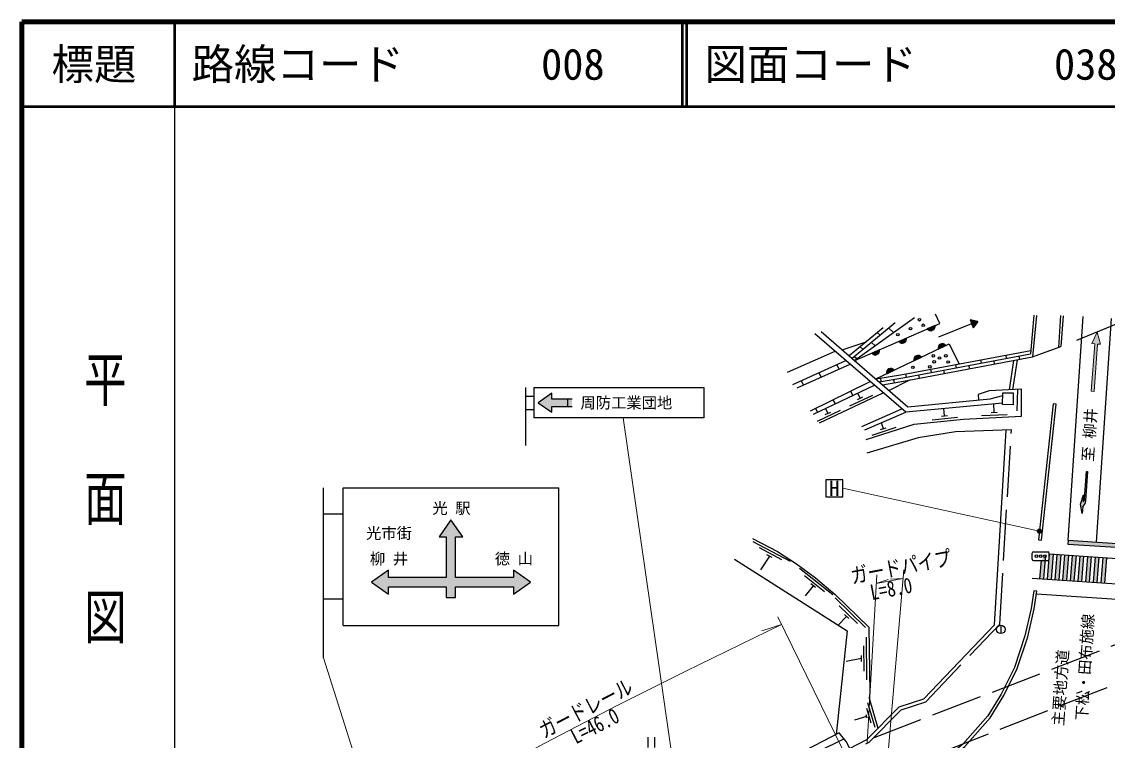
# Model space of a CAD drawing. Units: millimetres at full size, sheet at 1:1000; details may follow other scales. Extents: x 40000 to 680000, y 20000 to 380000.
# Drawn here: x 40000 to 167794, y 295376 to 380000 of the extents above; entities that cross this region are included whole.
import ezdxf
from ezdxf.enums import TextEntityAlignment as Align

# ---------------------------------------------------------------- set-up
doc = ezdxf.new("R2010")
doc.units = ezdxf.units.MM
doc.header["$LTSCALE"] = 1000
doc.linetypes.add('DASHED', pattern=[7.5, 6, -1.5])
for name, color, linetype, lineweight in [('M-BGD', 7, 'Continuous', 25), ('M-BMK-HTXT', 7, 'Continuous', 13), ('M-STR-HTXT', 7, 'Continuous', 13), ('M-STR-STRC', 7, 'Continuous', 25), ('M-TTL', 2, 'Continuous', 140), ('M-TTL-BAND', 7, 'Continuous', 25), ('M-TTL-LINE', 7, 'Continuous', 50)]:
    doc.layers.add(name, color=color, linetype=linetype, lineweight=lineweight)
doc.layers.add('M-TTL-TXT', color=7, linetype='Continuous')
doc.styles.add('@ＭＳ ゴシック', font='')
doc.styles.add('ＭＳ ゴシック', font='')
doc.styles.get('@ＭＳ ゴシック').set_extended_font_data('@MS Gothic')
doc.styles.get('ＭＳ ゴシック').set_extended_font_data('MS Gothic')

msp = doc.modelspace()

# ---------------------------------------------------------------- hatches: boundary and pattern name
at = {"layer": 'M-BGD'}
for points in [[(147515, 344227, -0.82183), (146607, 343830)], [(152007, 343950), (152566, 344710), (151638, 344880)], [(144145, 342751, -0.82183), (143237, 342354)], [(140971, 341362, -0.82183), (140064, 340964)], [(147887, 341451, -0.82183), (148781, 341880)], [(145020, 340076, -0.82183), (145913, 340505)], [(141825, 338544, -0.82183), (142719, 338973)]]:
    msp.add_hatch(color=256, dxfattribs=at).paths.add_polyline_path(points)
at = {"layer": 'M-BMK-HTXT'}
msp.add_hatch(color=256, dxfattribs=at).paths.add_polyline_path([(166587, 343453), (165962, 342094), (166311, 342069), (165908, 336483), (166257, 336458), (166660, 342044), (167010, 342018)])
at = {"layer": 'M-STR-HTXT'}
msp.add_hatch(color=256, dxfattribs=at).paths.add_polyline_path([(160023, 320115, -1), (159584, 319875, -0.41421), (159684, 320215, -0.41421)])
at = {"layer": 'M-STR-STRC'}
for points in [[(104790, 335568), (102390, 335568), (102390, 336248), (100790, 335128), (102390, 334008), (102390, 334688), (104790, 334688)], [(164903, 322866), (164849, 322068), (164623, 323185), (164996, 324263), (164943, 323465, 0.20151), (165116, 323811), (165331, 327047), (165481, 327037), (165249, 323559, -0.20151)], [(99882, 313993), (97882, 315393), (97882, 314543), (91082, 314543), (91082, 319343), (91932, 319343), (90532, 321343), (89132, 319343), (89982, 319343), (89982, 314543), (83182, 314543), (83182, 315393), (81182, 313993), (83182, 312593), (83182, 313443), (89982, 313443), (89982, 312193), (91082, 312193), (91082, 313443), (97882, 313443), (97882, 312593)], [(163188, 318937), (163158, 318488), (171283, 317946), (171313, 318395)], [(160545, 317198), (160046, 316600), (159871, 314401), (160320, 314371)], [(161456, 317302), (161007, 317332), (160769, 314341), (161218, 314311)], [(162354, 317242), (161905, 317272), (161667, 314281), (162116, 314251)], [(163253, 317182), (162804, 317212), (162565, 314221), (163014, 314191)], [(164151, 317122), (163702, 317152), (163463, 314161), (163912, 314131)], [(165049, 317061), (164600, 317091), (164361, 314101), (164811, 314071)], [(165947, 317001), (165498, 317031), (165260, 314041), (165709, 314010)], [(166846, 316941), (166397, 316971), (166159, 313980), (166608, 313950)], [(167743, 316881), (167294, 316911), (167056, 313920), (167505, 313890)]]:
    msp.add_hatch(color=256, dxfattribs=at).paths.add_polyline_path(points)

# ---------------------------------------------------------------- linework, layer by layer
at = {"layer": 'M-BGD'}
for p, q in [((159164, 345442), (158740, 340873)), ((159463, 345415), (159009, 340516)), ((159463, 345415), (159085, 341344)), ((162304, 345388), (162033, 341637)), ((162603, 345367), (162343, 341752)), ((141393, 343943), (137389, 340669)), ((142815, 344534), (137761, 340345)), ((142067, 343914), (142642, 343382)), ((147515, 344227), (146607, 343830)), ((151823, 344415), (147919, 342866)), ((151638, 344880), (152007, 343950)), ((152566, 344710), (151638, 344880)), ((152566, 344710), (152007, 343950)), ((140718, 343391), (141057, 343077)), ((144145, 342751), (143237, 342354)), ((136600, 341356), (139391, 342306)), ((138686, 341729), (139038, 341404)), ((140048, 342241), (140488, 341833)), ((140971, 341362), (140064, 340964)), ((147887, 341451), (148781, 341880)), ((159009, 340516), (162343, 341752)), ((130161, 338715), (135747, 341194)), ((130766, 337261), (137000, 340112)), ((138028, 340567), (138334, 340284)), ((145020, 340076), (145913, 340505)), ((152884, 340187), (152953, 339793)), ((154428, 340068), (154497, 339674)), ((155833, 340737), (155902, 340343)), ((157377, 340619), (157446, 340225)), ((131289, 336868), (137521, 339662)), ((133841, 338667), (134116, 338136)), ((135935, 339625), (136218, 339078)), ((141825, 338544), (142719, 338973)), ((146986, 339086), (147055, 338692)), ((148529, 338967), (148598, 338573)), ((149935, 339637), (150004, 339243)), ((151478, 339518), (151547, 339124)), ((131747, 337709), (132014, 337193)), ((132876, 334186), (139877, 337628)), ((141081, 338021), (141150, 337627)), ((142083, 336582), (144556, 337819)), ((142628, 337882), (142697, 337488)), ((144036, 338536), (144105, 338142)), ((145580, 338417), (145649, 338023)), ((133220, 333794), (140380, 337193)), ((133923, 332748), (141430, 336286)), ((137557, 336487), (137821, 335978)), ((138698, 335661), (138415, 336261)), ((157191, 334181), (157246, 336687)), ((135493, 335472), (135742, 334991)), ((137469, 334751), (140182, 336030)), ((138381, 335512), (139014, 335811)), ((154484, 333984), (154434, 334987)), ((133429, 334457), (133663, 334004)), ((133688, 332969), (136402, 334248)), ((134600, 333730), (135234, 334029)), ((134917, 333880), (134640, 334468)), ((138891, 332347), (143594, 334418)), ((139247, 331943), (144067, 334010)), ((148294, 333547), (148991, 333617)), ((148642, 333582), (148567, 334434)), ((153001, 333610), (155997, 333759)), ((154134, 333967), (154833, 334001)), ((141431, 332071), (141200, 332780)), ((147180, 333133), (150165, 333434)), ((140097, 331321), (142950, 332250)), ((141098, 331962), (141763, 332179)), ((130519, 316423), (126102, 318766)), ((129495, 316626), (126845, 318032)), ((128030, 317064), (126975, 315466)), ((128339, 316900), (127720, 317228)), ((135491, 312488), (131570, 315591)), ((134520, 312873), (132168, 314735)), ((133158, 313569), (132227, 312393)), ((133432, 313352), (132884, 313786)), ((139319, 308646), (135744, 312141)), ((138394, 309130), (136249, 311228)), ((137112, 309964), (136103, 308932)), ((137362, 309720), (136862, 310209)), ((155272, 308937), (155272, 307937)), ((139505, 302503), (139430, 307503)), ((139190, 303499), (139145, 306498)), ((138868, 304994), (137051, 304637)), ((138873, 304644), (138862, 305344)), ((140005, 297384), (139504, 299113)), ((140460, 296891), (139625, 299773)), ((139466, 298165), (138025, 297747)), ((139525, 297963), (139408, 298367)), ((113692, 295745), (113692, 294545)), ((114492, 295745), (114492, 294545))]:
    msp.add_line(p, q, dxfattribs=at)
at = {"layer": 'M-BGD', "linetype": 'DASHED'}
for p, q in [((164203, 342483), (172358, 345878)), ((156763, 340097), (156226, 336635)), ((157180, 340175), (156634, 336656)), ((141231, 291198), (221901, 322850))]:
    msp.add_line(p, q, dxfattribs=at)
at = {"layer": 'M-BGD'}
for points in [[(145092, 345144), (138059, 340086), (148070, 344470), (147591, 345562)], [(155471, 335085), (144067, 334010), (133370, 343247)], [(134131, 343506), (144295, 334656), (153989, 335601), (155484, 335963)], [(140538, 337927), (149193, 342078), (150309, 339752)], [(140538, 337927), (143672, 338468), (158779, 341287)], [(140927, 337588), (143743, 338074), (158740, 340873)], [(141316, 337250), (143813, 337680), (159009, 340516)], [(139403, 330780), (145042, 332615), (150849, 333202), (157690, 333543), (157690, 336710), (153879, 336514)], [(153879, 336514), (152585, 336087), (152646, 335470)], [(137456, 294426), (139504, 295483), (143298, 299302), (146200, 300268), (154502, 308981), (155883, 331915)], [(156509, 331938), (149914, 331703), (145533, 331008), (139489, 329206)], [(126044, 319136), (128953, 317593), (131208, 316141), (133464, 314489), (135770, 312535), (139712, 308681), (139827, 301020), (139777, 300327), (140802, 296789)], [(123895, 316690), (137163, 308258), (135878, 296049)], [(97699, 267087), (112937, 276694), (139357, 290234), (139342, 290830), (137037, 295225), (136241, 296238), (113336, 284356), (95607, 275423), (94784, 273635), (109501, 281699), (127892, 291144), (136781, 295550)]]:
    msp.add_lwpolyline(points, dxfattribs=at)
for points in [[(155489, 336304), (156715, 336287), (156695, 334899), (155469, 334917)], [(160041, 318937), (161787, 334950), (161439, 334988), (159693, 318975)], [(147999, 292463), (149398, 293289), (151041, 294659), (154016, 298034), (155603, 300635), (157187, 303823), (158435, 307569), (159195, 310838), (159511, 312944), (159165, 312996), (158851, 310903), (158098, 307664), (156863, 303957), (155297, 300805), (153733, 298242), (150796, 294910), (149196, 293576), (147821, 292765)]]:
    msp.add_lwpolyline(points, close=True, dxfattribs=at)
at = {"layer": 'M-BGD', "linetype": 'DASHED'}
for points in [[(139386, 294972), (139744, 295157), (143515, 298952), (146421, 299920), (155128, 309060), (156509, 331938)], [(140262, 295679), (197803, 317803), (221979, 327107)]]:
    msp.add_lwpolyline(points, dxfattribs=at)
at = {"layer": 'M-BGD'}
for centre, radius in [((145677, 344902), 150), ((144626, 343851), 150), ((146129, 344254), 150), ((143132, 343144), 150), ((147310, 340658), 150), ((147408, 339950), 150), ((148037, 340402), 150), ((148784, 340658), 150), ((149069, 339931), 150), ((144913, 339302), 150), ((146897, 339351), 150), ((155272, 308437), 500)]:
    msp.add_circle(centre, radius, dxfattribs=at)
for centre, start, end in [((147022, 344118), 214.81994, 12.47813), ((143652, 342642), 214.81994, 12.47813), ((140478, 341253), 214.81994, 12.47813), ((148376, 341577), 36.78958, 194.44777), ((145509, 340202), 36.78958, 194.44777), ((142314, 338670), 36.78958, 194.44777)]:
    msp.add_arc(centre, 505, start, end, dxfattribs=at)
at = {"layer": 'M-BMK-HTXT'}
msp.add_lwpolyline([(166311, 342069), (165962, 342094), (166587, 343453), (167010, 342018), (166660, 342044), (166257, 336458), (165908, 336483)], close=True, dxfattribs=at)
at = {"layer": 'M-STR-HTXT'}
for p, q in [((118747, 278485), (110790, 333353)), ((159804, 319995), (136659, 325050)), ((139519, 295041), (140663, 314862)), ((140603, 313834), (143762, 314429)), ((141768, 291026), (143850, 315463)), ((143762, 314429), (142291, 314360)), ((140603, 313834), (141999, 314305)), ((138373, 290792), (129021, 309921)), ((129460, 309022), (127126, 308261)), ((89445, 260938), (75532, 305093))]:
    msp.add_line(p, q, dxfattribs=at)
msp.add_lwpolyline([(129460, 309022), (118180, 303507), (110109, 299472), (101580, 295048), (89855, 288694), (86910, 287047)], dxfattribs=at)
msp.add_circle((159804, 319995), 250, dxfattribs=at)
at = {"layer": 'M-STR-STRC'}
for p, q in [((163188, 318937), (164943, 345283)), ((166530, 318714), (168285, 345060)), ((99290, 336903), (99290, 330103)), ((100290, 336903), (120290, 336903)), ((100290, 336903), (100290, 333353)), ((120290, 336903), (120290, 333353)), ((99290, 335919), (100290, 335919)), ((104290, 334688), (104290, 335568)), ((99290, 334336), (100290, 334336)), ((120290, 333353), (100290, 333353)), ((75532, 305093), (75532, 325093)), ((77832, 308893), (77832, 325093)), ((77832, 325093), (103232, 325093)), ((103232, 308893), (103232, 325093)), ((77832, 321993), (75532, 321993)), ((163188, 318937), (163158, 318488)), ((163158, 318488), (171283, 317946)), ((163188, 318937), (171313, 318395)), ((158953, 316704), (158953, 317404)), ((159103, 317554), (160803, 317554)), ((160320, 314371), (160545, 317198)), ((160769, 314341), (161007, 317332)), ((160953, 316704), (160953, 317404)), ((161007, 317328), (172233, 316580)), ((161218, 314311), (161456, 317302)), ((161667, 314281), (161905, 317272)), ((162116, 314251), (162354, 317242)), ((162565, 314221), (162804, 317212)), ((163014, 314191), (163253, 317182)), ((163463, 314161), (163702, 317152)), ((163912, 314131), (164151, 317122)), ((164361, 314101), (164600, 317091)), ((164811, 314071), (165049, 317061)), ((165260, 314041), (165498, 317031)), ((165709, 314010), (165947, 317001)), ((166158, 313980), (166396, 316971)), ((166607, 313950), (166845, 316941)), ((159103, 316554), (160803, 316554)), ((159871, 314401), (160046, 316600)), ((167056, 313920), (167294, 316911)), ((167505, 313890), (167743, 316881)), ((158952, 314463), (174338, 313433)), ((77832, 311993), (75532, 311993)), ((159463, 312625), (175027, 311582)), ((77832, 308893), (103232, 308893))]:
    msp.add_line(p, q, dxfattribs=at)
for points in [[(104790, 335568), (102390, 335568), (102390, 336248), (100790, 335128), (102390, 334008), (102390, 334688), (104790, 334688)], [(165116, 323811), (165331, 327047), (165481, 327037), (165249, 323559)], [(164903, 322866), (164849, 322068), (164623, 323185), (164996, 324263), (164943, 323465)]]:
    msp.add_lwpolyline(points, dxfattribs=at)
for points in [[(134659, 324050), (136659, 324050), (136659, 326050), (134659, 326050)], [(91932, 319343), (90532, 321343), (89132, 319343), (89982, 319343), (89982, 314543), (83182, 314543), (83182, 315393), (81182, 313993), (83182, 312593), (83182, 313443), (89982, 313443), (89982, 312193), (91082, 312193), (91082, 313443), (97882, 313443), (97882, 312593), (99882, 313993), (97882, 315393), (97882, 314543), (91082, 314543), (91082, 319343)]]:
    msp.add_lwpolyline(points, close=True, dxfattribs=at)
for centre in [(159453, 317054), (159953, 317054), (160453, 317054)]:
    msp.add_circle(centre, 150, dxfattribs=at)
for centre, radius, start, end in [((164252, 323625), 1000, 310.61565, 356.18864), ((164617, 323844), 500, 310.61565, 356.18864), ((159103, 317404), 150, 90, 180), ((160803, 317404), 150, 0, 90), ((159103, 316704), 150, 180, 270), ((160803, 316704), 150, 270, 0)]:
    msp.add_arc(centre, radius, start, end, dxfattribs=at)
at = {"layer": 'M-TTL'}
for p, q in [((40000, 380000), (40000, 20000)), ((680000, 380000), (40000, 380000))]:
    msp.add_line(p, q, dxfattribs=at)
at = {"layer": 'M-TTL-BAND'}
msp.add_line((58000, 370000), (58000, 20000), dxfattribs=at)
at = {"layer": 'M-TTL-LINE'}
for p, q in [((58000, 380000), (58000, 370000)), ((117750, 380000), (117750, 370000)), ((118250, 380000), (118250, 370000)), ((40000, 370000), (680000, 370000))]:
    msp.add_line(p, q, dxfattribs=at)

# ---------------------------------------------------------------- texts
at = {"layer": 'M-BMK-HTXT', "style": 'ＭＳ ゴシック'}
msp.add_text('至 柳井', height=1320, rotation=86.189, dxfattribs=at).set_placement((165483, 328198), align=Align.MIDDLE_LEFT)
for s, p in [('下松・田布施線', (165786, 297622)), ('主要地方道', (163032, 297017))]:
    msp.add_text(s, height=1320, rotation=86.189, dxfattribs=at).set_placement(p, align=Align.BOTTOM_LEFT)
at = {"layer": 'M-STR-HTXT', "style": 'ＭＳ ゴシック', "width": 0.8}
for s, rotation, p in [('ガードパイプ', 10.671, (143772, 314378)), ('ガードレール', 27.412, (107073, 297839))]:
    msp.add_text(s, height=1833, rotation=rotation, dxfattribs=at).set_placement(p, align=Align.BOTTOM_CENTER)
for s, rotation, p in [('L=8.0', 10.671, (142183, 314131)), ('L=46.0', 27.412, (107049, 297884))]:
    msp.add_text(s, height=1833, rotation=rotation, dxfattribs=at).set_placement(p, align=Align.TOP_CENTER)
at = {"layer": 'M-STR-STRC', "style": 'ＭＳ ゴシック'}
msp.add_text('周防工業団地', height=1320, dxfattribs=at).set_placement((105780, 335128), align=Align.MIDDLE_LEFT)
msp.add_text('H', height=1833, dxfattribs=at).set_placement((135659, 325050), align=Align.MIDDLE_CENTER)
for s, p in [('光 駅', (90589, 321652)), ('光市街', (83239, 318702)), ('柳 井', (83239, 315702)), ('徳 山', (97939, 315702))]:
    msp.add_text(s, height=1320, dxfattribs=at).set_placement(p, align=Align.BOTTOM_CENTER)
at = {"layer": 'M-TTL-BAND', "style": '@ＭＳ ゴシック', "width": 1.4}
msp.add_text('平  面  図', height=3666, rotation=270, dxfattribs=at).set_placement((49777, 306475), align=Align.MIDDLE_RIGHT)
at = {"layer": 'M-TTL-TXT', "style": 'ＭＳ ゴシック'}
msp.add_text('標題', height=3666, dxfattribs=at).set_placement((48500, 375000), align=Align.MIDDLE_CENTER)
for s, p in [('路線コード', (60000, 375000)), ('図面コード', (120380, 375000)), ('008', (101142, 375000)), ('038-00', (161521, 375000))]:
    msp.add_text(s, height=3666, dxfattribs=at).set_placement(p, align=Align.MIDDLE_LEFT)

doc.saveas('drawing.dxf')
